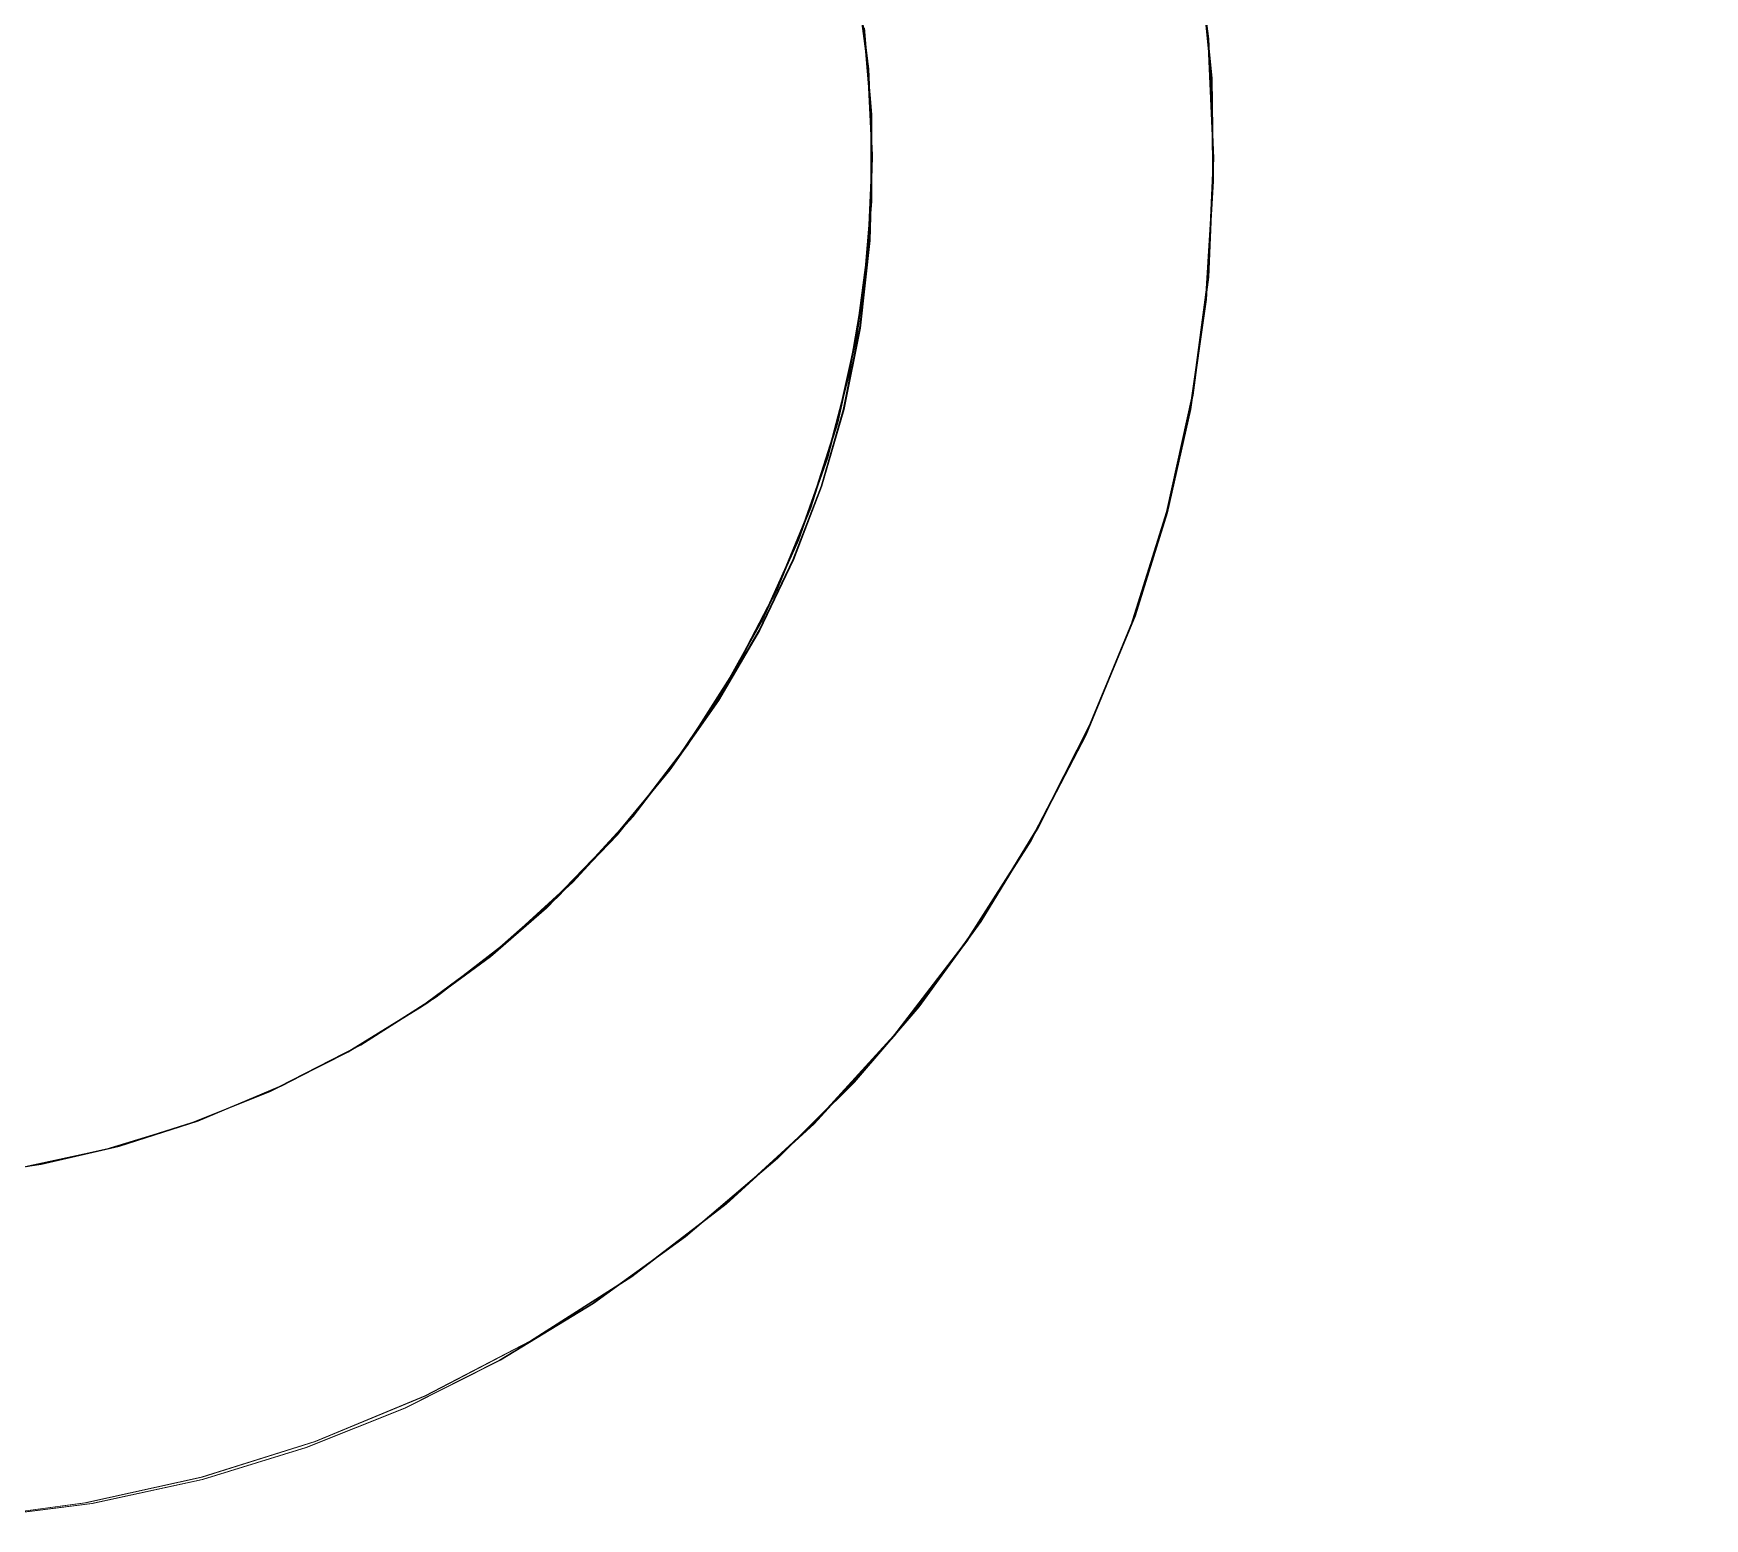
# Model space of a CAD drawing. Header units: millimetres. Extents: x -5968 to 8419, y -11886 to 221.
# Drawn here: x -4799.604 to -4795.932, y -11251.491 to -11248.229 of the extents above; entities that cross this region are included whole.
import ezdxf

# ---------------------------------------------------------------- set-up
doc = ezdxf.new("R2010")
doc.units = ezdxf.units.MM
doc.header["$LTSCALE"] = 20
doc.layers.add('Beschläge', color=7, linetype='Continuous')
doc.layers.add('Innenausbau_Konstruktion', color=7, linetype='Continuous')

msp = doc.modelspace()

# ---------------------------------------------------------------- linework, layer by layer
at = {"layer": 'Beschläge', "color": 7, "linetype": 'Continuous', "lineweight": 9, "transparency": 33554687}
for points, invisible_edges in [([(-4792.2616, -11241.8026, 3091.6093), (-4797.7962, -11248.0987, 3091.6093), (-4797.7718, -11248.2891, 3091.6093)], 9), ([(-4792.2596, -11241.8026, 3559.6093), (-4797.7942, -11248.0987, 3559.6093), (-4797.7698, -11248.2891, 3559.6093)], 9), ([(-4797.7718, -11248.2891, 3091.6093), (-4797.7616, -11248.4961, 3091.6093), (-4792.2616, -11241.8026, 3091.6093)], 10), ([(-4797.7698, -11248.2891, 3559.6093), (-4797.7596, -11248.4961, 3559.6093), (-4792.2596, -11241.8026, 3559.6093)], 10), ([(-4792.2616, -11255.2026, 3091.6093), (-4792.2616, -11241.8026, 3091.6093), (-4797.7616, -11248.4961, 3091.6093), (-4797.7669, -11248.6837, 3091.6093)], 10), ([(-4792.2596, -11255.2026, 3559.6093), (-4792.2596, -11241.8026, 3559.6093), (-4797.7596, -11248.4961, 3559.6093), (-4797.7649, -11248.6837, 3559.6093)], 10), ([(-4793.7616, -11241.8026, 3090.1093), (-4797.0157, -11248.3281, 3090.1093), (-4797.0389, -11248.093, 3090.1093)], 9), ([(-4793.7596, -11241.8026, 3558.1093), (-4797.0137, -11248.3281, 3558.1093), (-4797.0369, -11248.093, 3558.1093)], 9), ([(-4797.0124, -11248.5535, 3090.1093), (-4797.0157, -11248.3281, 3090.1093), (-4793.7616, -11241.8026, 3090.1093), (-4793.7616, -11255.2026, 3090.1093)], 10), ([(-4797.0104, -11248.5535, 3558.1093), (-4797.0137, -11248.3281, 3558.1093), (-4793.7596, -11241.8026, 3558.1093), (-4793.7596, -11255.2026, 3558.1093)], 10), ([(-4797.7958, -11248.1119, 3090.8593), (-4797.0572, -11247.9816, 3090.1093), (-4797.023, -11248.2411, 3090.1093)], 9), ([(-4797.7938, -11248.1119, 3558.8593), (-4797.0552, -11247.9816, 3558.1093), (-4797.021, -11248.2411, 3558.1093)], 9), ([(-4797.7958, -11248.1119, 3090.8593), (-4797.023, -11248.2411, 3090.1093), (-4797.7701, -11248.3065, 3090.8593)], 3), ([(-4797.7938, -11248.1119, 3558.8593), (-4797.021, -11248.2411, 3558.1093), (-4797.7681, -11248.3065, 3558.8593)], 3), ([(-4797.7636, -11248.4071, 3090.8593), (-4797.7636, -11248.4071, 3091.6093), (-4797.7798, -11248.2168, 3091.6093), (-4797.7798, -11248.2168, 3090.8593)], 5), ([(-4797.7616, -11248.4071, 3558.8593), (-4797.7616, -11248.4071, 3559.6093), (-4797.7778, -11248.2168, 3559.6093), (-4797.7778, -11248.2168, 3558.8593)], 5), ([(-4797.7701, -11248.3065, 3090.8593), (-4797.023, -11248.2411, 3090.1093), (-4797.0116, -11248.5026, 3090.1093)], 9), ([(-4797.7681, -11248.3065, 3558.8593), (-4797.021, -11248.2411, 3558.1093), (-4797.0096, -11248.5026, 3558.1093)], 9), ([(-4797.7701, -11248.3065, 3090.8593), (-4797.0116, -11248.5026, 3090.1093), (-4797.7616, -11248.5026, 3090.8593)], 3), ([(-4797.7681, -11248.3065, 3558.8593), (-4797.0096, -11248.5026, 3558.1093), (-4797.7596, -11248.5026, 3558.8593)], 3), ([(-4797.7636, -11248.5981, 3090.8593), (-4797.7636, -11248.5981, 3091.6093), (-4797.7636, -11248.4071, 3091.6093), (-4797.7636, -11248.4071, 3090.8593)], 5), ([(-4797.7616, -11248.5981, 3558.8593), (-4797.7616, -11248.5981, 3559.6093), (-4797.7616, -11248.4071, 3559.6093), (-4797.7616, -11248.4071, 3558.8593)], 5), ([(-4797.7616, -11248.5026, 3090.8593), (-4797.023, -11248.7641, 3090.1093), (-4797.7701, -11248.6987, 3090.8593)], 3), ([(-4797.7596, -11248.5026, 3558.8593), (-4797.021, -11248.7641, 3558.1093), (-4797.7681, -11248.6987, 3558.8593)], 3), ([(-4797.7616, -11248.5026, 3090.8593), (-4797.0116, -11248.5026, 3090.1093), (-4797.023, -11248.7641, 3090.1093)], 9), ([(-4797.7596, -11248.5026, 3558.8593), (-4797.0096, -11248.5026, 3558.1093), (-4797.021, -11248.7641, 3558.1093)], 9), ([(-4793.7616, -11255.2026, 3090.1093), (-4797.0283, -11248.8137, 3090.1093), (-4797.0124, -11248.5535, 3090.1093)], 9), ([(-4793.7596, -11255.2026, 3558.1093), (-4797.0263, -11248.8137, 3558.1093), (-4797.0104, -11248.5535, 3558.1093)], 9), ([(-4797.7798, -11248.7884, 3090.8593), (-4797.7798, -11248.7884, 3091.6093), (-4797.7636, -11248.5981, 3091.6093), (-4797.7636, -11248.5981, 3090.8593)], 5), ([(-4797.7778, -11248.7884, 3558.8593), (-4797.7778, -11248.7884, 3559.6093), (-4797.7616, -11248.5981, 3559.6093), (-4797.7616, -11248.5981, 3558.8593)], 5), ([(-4797.7701, -11248.6987, 3090.8593), (-4797.0572, -11249.0235, 3090.1093), (-4797.7958, -11248.8933, 3090.8593)], 3), ([(-4797.7681, -11248.6987, 3558.8593), (-4797.0552, -11249.0235, 3558.1093), (-4797.7938, -11248.8933, 3558.8593)], 3), ([(-4797.7669, -11248.6837, 3091.6093), (-4797.7884, -11248.8765, 3091.6093), (-4792.2616, -11255.2026, 3091.6093)], 10), ([(-4797.7649, -11248.6837, 3559.6093), (-4797.7864, -11248.8765, 3559.6093), (-4792.2596, -11255.2026, 3559.6093)], 10), ([(-4797.7701, -11248.6987, 3090.8593), (-4797.023, -11248.7641, 3090.1093), (-4797.0572, -11249.0235, 3090.1093)], 9), ([(-4797.7681, -11248.6987, 3558.8593), (-4797.021, -11248.7641, 3558.1093), (-4797.0552, -11249.0235, 3558.1093)], 9), ([(-4797.8121, -11248.9766, 3090.8593), (-4797.8121, -11248.9766, 3091.6093), (-4797.7798, -11248.7884, 3091.6093), (-4797.7798, -11248.7884, 3090.8593)], 5), ([(-4797.8101, -11248.9766, 3558.8593), (-4797.8101, -11248.9766, 3559.6093), (-4797.7778, -11248.7884, 3559.6093), (-4797.7778, -11248.7884, 3558.8593)], 5), ([(-4793.7616, -11255.2026, 3090.1093), (-4797.0625, -11249.0552, 3090.1093), (-4797.0283, -11248.8137, 3090.1093)], 9), ([(-4793.7596, -11255.2026, 3558.1093), (-4797.0605, -11249.0552, 3558.1093), (-4797.0263, -11248.8137, 3558.1093)], 9), ([(-4797.7958, -11248.8933, 3090.8593), (-4797.1138, -11249.279, 3090.1093), (-4797.8382, -11249.0849, 3090.8593)], 3), ([(-4797.7938, -11248.8933, 3558.8593), (-4797.1118, -11249.279, 3558.1093), (-4797.8362, -11249.0849, 3558.8593)], 3), ([(-4792.2616, -11255.2026, 3091.6093), (-4797.7884, -11248.8765, 3091.6093), (-4797.8241, -11249.0553, 3091.6093)], 9), ([(-4792.2596, -11255.2026, 3559.6093), (-4797.7864, -11248.8765, 3559.6093), (-4797.8221, -11249.0553, 3559.6093)], 9), ([(-4797.7958, -11248.8933, 3090.8593), (-4797.0572, -11249.0235, 3090.1093), (-4797.1138, -11249.279, 3090.1093)], 9), ([(-4797.7938, -11248.8933, 3558.8593), (-4797.0552, -11249.0235, 3558.1093), (-4797.1118, -11249.279, 3558.1093)], 9), ([(-4797.8602, -11249.1614, 3090.8593), (-4797.8602, -11249.1614, 3091.6093), (-4797.8121, -11248.9766, 3091.6093), (-4797.8121, -11248.9766, 3090.8593)], 5), ([(-4797.8582, -11249.1614, 3558.8593), (-4797.8582, -11249.1614, 3559.6093), (-4797.8101, -11248.9766, 3559.6093), (-4797.8101, -11248.9766, 3558.8593)], 5), ([(-4792.2616, -11255.2026, 3091.6093), (-4797.8241, -11249.0553, 3091.6093), (-4797.873, -11249.2237, 3091.6093)], 9), ([(-4792.2596, -11255.2026, 3559.6093), (-4797.8221, -11249.0553, 3559.6093), (-4797.871, -11249.2237, 3559.6093)], 9), ([(-4793.7616, -11255.2026, 3090.1093), (-4797.1134, -11249.282, 3090.1093), (-4797.0625, -11249.0552, 3090.1093)], 9), ([(-4793.7596, -11255.2026, 3558.1093), (-4797.1114, -11249.282, 3558.1093), (-4797.0605, -11249.0552, 3558.1093)], 9), ([(-4797.8382, -11249.0849, 3090.8593), (-4797.1925, -11249.5287, 3090.1093), (-4797.8973, -11249.2721, 3090.8593)], 3), ([(-4797.8362, -11249.0849, 3558.8593), (-4797.1905, -11249.5287, 3558.1093), (-4797.8953, -11249.2721, 3558.8593)], 3), ([(-4797.8382, -11249.0849, 3090.8593), (-4797.1138, -11249.279, 3090.1093), (-4797.1925, -11249.5287, 3090.1093)], 9), ([(-4797.8362, -11249.0849, 3558.8593), (-4797.1118, -11249.279, 3558.1093), (-4797.1905, -11249.5287, 3558.1093)], 9), ([(-4797.9238, -11249.3415, 3090.8593), (-4797.9238, -11249.3415, 3091.6093), (-4797.8602, -11249.1614, 3091.6093), (-4797.8602, -11249.1614, 3090.8593)], 5), ([(-4797.9218, -11249.3415, 3558.8593), (-4797.9218, -11249.3415, 3559.6093), (-4797.8582, -11249.1614, 3559.6093), (-4797.8582, -11249.1614, 3558.8593)], 5), ([(-4792.2616, -11255.2026, 3091.6093), (-4797.873, -11249.2237, 3091.6093), (-4797.9347, -11249.3847, 3091.6093)], 9), ([(-4792.2596, -11255.2026, 3559.6093), (-4797.871, -11249.2237, 3559.6093), (-4797.9327, -11249.3847, 3559.6093)], 9), ([(-4797.8973, -11249.2721, 3090.8593), (-4797.2927, -11249.7704, 3090.1093), (-4797.9724, -11249.4535, 3090.8593)], 3), ([(-4797.8953, -11249.2721, 3558.8593), (-4797.2907, -11249.7704, 3558.1093), (-4797.9704, -11249.4535, 3558.8593)], 3), ([(-4797.8973, -11249.2721, 3090.8593), (-4797.1925, -11249.5287, 3090.1093), (-4797.2927, -11249.7704, 3090.1093)], 9), ([(-4797.8953, -11249.2721, 3558.8593), (-4797.1905, -11249.5287, 3558.1093), (-4797.2907, -11249.7704, 3558.1093)], 9), ([(-4793.7616, -11255.2026, 3090.1093), (-4797.1843, -11249.5081, 3090.1093), (-4797.1134, -11249.282, 3090.1093)], 9), ([(-4793.7596, -11255.2026, 3558.1093), (-4797.1823, -11249.5081, 3558.1093), (-4797.1114, -11249.282, 3558.1093)], 9), ([(-4798.0025, -11249.5155, 3090.8593), (-4798.0025, -11249.5155, 3091.6093), (-4797.9238, -11249.3415, 3091.6093), (-4797.9238, -11249.3415, 3090.8593)], 5), ([(-4798.0005, -11249.5155, 3558.8593), (-4798.0005, -11249.5155, 3559.6093), (-4797.9218, -11249.3415, 3559.6093), (-4797.9218, -11249.3415, 3558.8593)], 5), ([(-4792.2616, -11255.2026, 3091.6093), (-4797.9347, -11249.3847, 3091.6093), (-4798.0098, -11249.5408, 3091.6093)], 9), ([(-4792.2596, -11255.2026, 3559.6093), (-4797.9327, -11249.3847, 3559.6093), (-4798.0078, -11249.5408, 3559.6093)], 9), ([(-4797.9724, -11249.4535, 3090.8593), (-4797.4135, -11250.0026, 3090.1093), (-4798.063, -11249.6276, 3090.8593)], 3), ([(-4797.9704, -11249.4535, 3558.8593), (-4797.4115, -11250.0026, 3558.1093), (-4798.061, -11249.6276, 3558.8593)], 3), ([(-4797.9724, -11249.4535, 3090.8593), (-4797.2927, -11249.7704, 3090.1093), (-4797.4135, -11250.0026, 3090.1093)], 9), ([(-4797.9704, -11249.4535, 3558.8593), (-4797.2907, -11249.7704, 3558.1093), (-4797.4115, -11250.0026, 3558.1093)], 9), ([(-4798.0956, -11249.6823, 3090.8593), (-4798.0956, -11249.6823, 3091.6093), (-4798.0025, -11249.5155, 3091.6093), (-4798.0025, -11249.5155, 3090.8593)], 5), ([(-4798.0936, -11249.6823, 3558.8593), (-4798.0936, -11249.6823, 3559.6093), (-4798.0005, -11249.5155, 3559.6093), (-4798.0005, -11249.5155, 3558.8593)], 5), ([(-4797.2819, -11249.7451, 3090.1093), (-4797.1843, -11249.5081, 3090.1093), (-4793.7616, -11255.2026, 3090.1093)], 10), ([(-4797.2799, -11249.7451, 3558.1093), (-4797.1823, -11249.5081, 3558.1093), (-4793.7596, -11255.2026, 3558.1093)], 10), ([(-4792.2616, -11255.2026, 3091.6093), (-4798.0098, -11249.5408, 3091.6093), (-4798.0997, -11249.6941, 3091.6093)], 9), ([(-4792.2596, -11255.2026, 3559.6093), (-4798.0078, -11249.5408, 3559.6093), (-4798.0977, -11249.6941, 3559.6093)], 9), ([(-4798.063, -11249.6276, 3090.8593), (-4797.5541, -11250.2233, 3090.1093), (-4798.1685, -11249.7931, 3090.8593)], 3), ([(-4798.061, -11249.6276, 3558.8593), (-4797.5521, -11250.2233, 3558.1093), (-4798.1665, -11249.7931, 3558.8593)], 3), ([(-4798.063, -11249.6276, 3090.8593), (-4797.4135, -11250.0026, 3090.1093), (-4797.5541, -11250.2233, 3090.1093)], 9), ([(-4798.061, -11249.6276, 3558.8593), (-4797.4115, -11250.0026, 3558.1093), (-4797.5521, -11250.2233, 3558.1093)], 9), ([(-4792.2616, -11255.2026, 3091.6093), (-4798.0997, -11249.6941, 3091.6093), (-4798.2062, -11249.8464, 3091.6093)], 9), ([(-4792.2596, -11255.2026, 3559.6093), (-4798.0977, -11249.6941, 3559.6093), (-4798.2042, -11249.8464, 3559.6093)], 9), ([(-4798.2026, -11249.8405, 3090.8593), (-4798.2026, -11249.8405, 3091.6093), (-4798.0956, -11249.6823, 3091.6093), (-4798.0956, -11249.6823, 3090.8593)], 5), ([(-4798.2006, -11249.8405, 3558.8593), (-4798.2006, -11249.8405, 3559.6093), (-4798.0936, -11249.6823, 3559.6093), (-4798.0936, -11249.6823, 3558.8593)], 5), ([(-4793.7616, -11255.2026, 3090.1093), (-4797.3974, -11249.9735, 3090.1093), (-4797.2819, -11249.7451, 3090.1093)], 9), ([(-4793.7596, -11255.2026, 3558.1093), (-4797.3954, -11249.9735, 3558.1093), (-4797.2799, -11249.7451, 3558.1093)], 9), ([(-4798.1685, -11249.7931, 3090.8593), (-4797.7134, -11250.431, 3090.1093), (-4798.288, -11249.9489, 3090.8593)], 3), ([(-4798.1665, -11249.7931, 3558.8593), (-4797.7114, -11250.431, 3558.1093), (-4798.286, -11249.9489, 3558.8593)], 3), ([(-4798.1685, -11249.7931, 3090.8593), (-4797.5541, -11250.2233, 3090.1093), (-4797.7134, -11250.431, 3090.1093)], 9), ([(-4798.1665, -11249.7931, 3558.8593), (-4797.5521, -11250.2233, 3558.1093), (-4797.7114, -11250.431, 3558.1093)], 9), ([(-4792.2616, -11255.2026, 3091.6093), (-4798.2062, -11249.8464, 3091.6093), (-4798.3324, -11249.9994, 3091.6093)], 9), ([(-4792.2596, -11255.2026, 3559.6093), (-4798.2042, -11249.8464, 3559.6093), (-4798.3304, -11249.9994, 3559.6093)], 9), ([(-4798.3226, -11249.9891, 3090.8593), (-4798.3226, -11249.9891, 3091.6093), (-4798.2026, -11249.8405, 3091.6093), (-4798.2026, -11249.8405, 3090.8593)], 5), ([(-4798.3206, -11249.9891, 3558.8593), (-4798.3206, -11249.9891, 3559.6093), (-4798.2006, -11249.8405, 3559.6093), (-4798.2006, -11249.8405, 3558.8593)], 5), ([(-4798.288, -11249.9489, 3090.8593), (-4797.8903, -11250.6239, 3090.1093), (-4798.4206, -11250.0936, 3090.8593)], 3), ([(-4798.286, -11249.9489, 3558.8593), (-4797.8883, -11250.6239, 3558.1093), (-4798.4186, -11250.0936, 3558.8593)], 3), ([(-4798.288, -11249.9489, 3090.8593), (-4797.7134, -11250.431, 3090.1093), (-4797.8903, -11250.6239, 3090.1093)], 9), ([(-4798.286, -11249.9489, 3558.8593), (-4797.7114, -11250.431, 3558.1093), (-4797.8883, -11250.6239, 3558.1093)], 9), ([(-4798.4547, -11250.127, 3090.8593), (-4798.4547, -11250.127, 3091.6093), (-4798.3226, -11249.9891, 3091.6093), (-4798.3226, -11249.9891, 3090.8593)], 5), ([(-4798.4527, -11250.127, 3558.8593), (-4798.4527, -11250.127, 3559.6093), (-4798.3206, -11249.9891, 3559.6093), (-4798.3206, -11249.9891, 3558.8593)], 5), ([(-4793.7616, -11255.2026, 3090.1093), (-4797.5231, -11250.1794, 3090.1093), (-4797.3974, -11249.9735, 3090.1093)], 9), ([(-4793.7596, -11255.2026, 3558.1093), (-4797.5211, -11250.1794, 3558.1093), (-4797.3954, -11249.9735, 3558.1093)], 9), ([(-4798.3324, -11249.9994, 3091.6093), (-4798.4783, -11250.1501, 3091.6093), (-4793.7616, -11255.2026, 3091.6093), (-4792.2616, -11255.2026, 3091.6093)], 10), ([(-4798.3304, -11249.9994, 3559.6093), (-4798.4763, -11250.1501, 3559.6093), (-4793.7596, -11255.2026, 3559.6093), (-4792.2596, -11255.2026, 3559.6093)], 10), ([(-4798.4206, -11250.0936, 3090.8593), (-4798.0832, -11250.8007, 3090.1093), (-4798.5653, -11250.2262, 3090.8593)], 3), ([(-4798.4186, -11250.0936, 3558.8593), (-4798.0812, -11250.8007, 3558.1093), (-4798.5633, -11250.2262, 3558.8593)], 3), ([(-4798.4206, -11250.0936, 3090.8593), (-4797.8903, -11250.6239, 3090.1093), (-4798.0832, -11250.8007, 3090.1093)], 9), ([(-4798.4186, -11250.0936, 3558.8593), (-4797.8883, -11250.6239, 3558.1093), (-4798.0812, -11250.8007, 3558.1093)], 9), ([(-4798.5981, -11250.2532, 3090.8593), (-4798.5981, -11250.2532, 3091.6093), (-4798.4547, -11250.127, 3091.6093), (-4798.4547, -11250.127, 3090.8593)], 5), ([(-4798.5961, -11250.2532, 3558.8593), (-4798.5961, -11250.2532, 3559.6093), (-4798.4527, -11250.127, 3559.6093), (-4798.4527, -11250.127, 3558.8593)], 5), ([(-4793.7616, -11255.2026, 3091.6093), (-4798.4783, -11250.1501, 3091.6093), (-4798.6013, -11250.2572, 3091.6093)], 9), ([(-4793.7596, -11255.2026, 3559.6093), (-4798.4763, -11250.1501, 3559.6093), (-4798.5993, -11250.2572, 3559.6093)], 9), ([(-4797.6595, -11250.367, 3090.1093), (-4797.5231, -11250.1794, 3090.1093), (-4793.7616, -11255.2026, 3090.1093)], 10), ([(-4797.6575, -11250.367, 3558.1093), (-4797.5211, -11250.1794, 3558.1093), (-4793.7596, -11255.2026, 3558.1093)], 10), ([(-4798.7516, -11250.3667, 3090.8593), (-4798.7516, -11250.3667, 3091.6093), (-4798.5981, -11250.2532, 3091.6093), (-4798.5981, -11250.2532, 3090.8593)], 5), ([(-4798.7496, -11250.3667, 3558.8593), (-4798.7496, -11250.3667, 3559.6093), (-4798.5961, -11250.2532, 3559.6093), (-4798.5961, -11250.2532, 3558.8593)], 5), ([(-4798.5653, -11250.2262, 3090.8593), (-4798.2909, -11250.96, 3090.1093), (-4798.721, -11250.3457, 3090.8593)], 3), ([(-4798.5633, -11250.2262, 3558.8593), (-4798.2889, -11250.96, 3558.1093), (-4798.719, -11250.3457, 3558.8593)], 3), ([(-4798.5653, -11250.2262, 3090.8593), (-4798.0832, -11250.8007, 3090.1093), (-4798.2909, -11250.96, 3090.1093)], 9), ([(-4798.5633, -11250.2262, 3558.8593), (-4798.0812, -11250.8007, 3558.1093), (-4798.2889, -11250.96, 3558.1093)], 9), ([(-4798.6013, -11250.2572, 3091.6093), (-4798.7409, -11250.3602, 3091.6093), (-4793.7616, -11255.2026, 3091.6093)], 10), ([(-4798.5993, -11250.2572, 3559.6093), (-4798.7389, -11250.3602, 3559.6093), (-4793.7596, -11255.2026, 3559.6093)], 10), ([(-4793.7616, -11255.2026, 3091.6093), (-4798.7409, -11250.3602, 3091.6093), (-4798.8941, -11250.4551, 3091.6093)], 9), ([(-4793.7596, -11255.2026, 3559.6093), (-4798.7389, -11250.3602, 3559.6093), (-4798.8921, -11250.4551, 3559.6093)], 9), ([(-4798.721, -11250.3457, 3090.8593), (-4798.5116, -11251.1007, 3090.1093), (-4798.8866, -11250.4511, 3090.8593)], 3), ([(-4798.719, -11250.3457, 3558.8593), (-4798.5096, -11251.1007, 3558.1093), (-4798.8846, -11250.4511, 3558.8593)], 3), ([(-4798.721, -11250.3457, 3090.8593), (-4798.2909, -11250.96, 3090.1093), (-4798.5116, -11251.1007, 3090.1093)], 9), ([(-4798.719, -11250.3457, 3558.8593), (-4798.2889, -11250.96, 3558.1093), (-4798.5096, -11251.1007, 3558.1093)], 9), ([(-4798.9143, -11250.4669, 3090.8593), (-4798.9143, -11250.4669, 3091.6093), (-4798.7516, -11250.3667, 3091.6093), (-4798.7516, -11250.3667, 3090.8593)], 5), ([(-4798.9123, -11250.4669, 3558.8593), (-4798.9123, -11250.4669, 3559.6093), (-4798.7496, -11250.3667, 3559.6093), (-4798.7496, -11250.3667, 3558.8593)], 5), ([(-4793.7616, -11255.2026, 3090.1093), (-4797.8012, -11250.5323, 3090.1093), (-4797.6595, -11250.367, 3090.1093)], 9), ([(-4793.7596, -11255.2026, 3558.1093), (-4797.7992, -11250.5323, 3558.1093), (-4797.6575, -11250.367, 3558.1093)], 9), ([(-4799.0848, -11250.5529, 3090.8593), (-4799.0848, -11250.5529, 3091.6093), (-4798.9143, -11250.4669, 3091.6093), (-4798.9143, -11250.4669, 3090.8593)], 5), ([(-4799.0828, -11250.5529, 3558.8593), (-4799.0828, -11250.5529, 3559.6093), (-4798.9123, -11250.4669, 3559.6093), (-4798.9123, -11250.4669, 3558.8593)], 5), ([(-4793.7616, -11255.2026, 3091.6093), (-4798.8941, -11250.4551, 3091.6093), (-4799.0637, -11250.5425, 3091.6093)], 9), ([(-4793.7596, -11255.2026, 3559.6093), (-4798.8921, -11250.4551, 3559.6093), (-4799.0617, -11250.5425, 3559.6093)], 9), ([(-4798.8866, -11250.4511, 3090.8593), (-4798.7437, -11251.2215, 3090.1093), (-4799.0607, -11250.5418, 3090.8593)], 3), ([(-4798.8846, -11250.4511, 3558.8593), (-4798.7417, -11251.2215, 3558.1093), (-4799.0587, -11250.5418, 3558.8593)], 3), ([(-4798.8866, -11250.4511, 3090.8593), (-4798.5116, -11251.1007, 3090.1093), (-4798.7437, -11251.2215, 3090.1093)], 9), ([(-4798.8846, -11250.4511, 3558.8593), (-4798.5096, -11251.1007, 3558.1093), (-4798.7417, -11251.2215, 3558.1093)], 9), ([(-4799.0637, -11250.5425, 3091.6093), (-4799.2437, -11250.6181, 3091.6093), (-4793.7616, -11255.2026, 3091.6093)], 10), ([(-4799.0607, -11250.5418, 3090.8593), (-4798.9855, -11251.3217, 3090.1093), (-4799.242, -11250.6169, 3090.8593)], 3), ([(-4799.0617, -11250.5425, 3559.6093), (-4799.2417, -11250.6181, 3559.6093), (-4793.7596, -11255.2026, 3559.6093)], 10), ([(-4799.0587, -11250.5418, 3558.8593), (-4798.9835, -11251.3217, 3558.1093), (-4799.24, -11250.6169, 3558.8593)], 3), ([(-4799.0607, -11250.5418, 3090.8593), (-4798.7437, -11251.2215, 3090.1093), (-4798.9855, -11251.3217, 3090.1093)], 9), ([(-4799.0587, -11250.5418, 3558.8593), (-4798.7417, -11251.2215, 3558.1093), (-4798.9835, -11251.3217, 3558.1093)], 9), ([(-4797.9704, -11250.7002, 3090.1093), (-4797.8012, -11250.5323, 3090.1093), (-4793.7616, -11255.2026, 3090.1093)], 10), ([(-4797.9684, -11250.7002, 3558.1093), (-4797.7992, -11250.5323, 3558.1093), (-4793.7596, -11255.2026, 3558.1093)], 10), ([(-4799.262, -11250.6241, 3090.8593), (-4799.262, -11250.6241, 3091.6093), (-4799.0848, -11250.5529, 3091.6093), (-4799.0848, -11250.5529, 3090.8593)], 5), ([(-4799.26, -11250.6241, 3558.8593), (-4799.26, -11250.6241, 3559.6093), (-4799.0828, -11250.5529, 3559.6093), (-4799.0828, -11250.5529, 3558.8593)], 5), ([(-4799.242, -11250.6169, 3090.8593), (-4799.2351, -11251.4004, 3090.1093), (-4799.4292, -11250.6759, 3090.8593)], 3), ([(-4799.24, -11250.6169, 3558.8593), (-4799.2331, -11251.4004, 3558.1093), (-4799.4272, -11250.6759, 3558.8593)], 3), ([(-4793.7616, -11255.2026, 3091.6093), (-4799.2437, -11250.6181, 3091.6093), (-4799.4174, -11250.6741, 3091.6093)], 9), ([(-4793.7596, -11255.2026, 3559.6093), (-4799.2417, -11250.6181, 3559.6093), (-4799.4154, -11250.6741, 3559.6093)], 9), ([(-4799.242, -11250.6169, 3090.8593), (-4798.9855, -11251.3217, 3090.1093), (-4799.2351, -11251.4004, 3090.1093)], 9), ([(-4799.24, -11250.6169, 3558.8593), (-4798.9835, -11251.3217, 3558.1093), (-4799.2331, -11251.4004, 3558.1093)], 9), ([(-4799.4446, -11250.68, 3090.8593), (-4799.4446, -11250.68, 3091.6093), (-4799.262, -11250.6241, 3091.6093), (-4799.262, -11250.6241, 3090.8593)], 5), ([(-4799.4426, -11250.68, 3558.8593), (-4799.4426, -11250.68, 3559.6093), (-4799.26, -11250.6241, 3559.6093), (-4799.26, -11250.6241, 3558.8593)], 5), ([(-4799.6313, -11250.7202, 3090.8593), (-4799.6313, -11250.7202, 3091.6093), (-4799.4446, -11250.68, 3091.6093), (-4799.4446, -11250.68, 3090.8593)], 5), ([(-4799.6293, -11250.7202, 3558.8593), (-4799.6293, -11250.7202, 3559.6093), (-4799.4426, -11250.68, 3559.6093), (-4799.4426, -11250.68, 3558.8593)], 5), ([(-4799.4292, -11250.6759, 3090.8593), (-4799.4906, -11251.457, 3090.1093), (-4799.6209, -11250.7184, 3090.8593)], 3), ([(-4799.4272, -11250.6759, 3558.8593), (-4799.4886, -11251.457, 3558.1093), (-4799.6189, -11250.7184, 3558.8593)], 3), ([(-4793.7616, -11255.2026, 3091.6093), (-4799.4174, -11250.6741, 3091.6093), (-4799.5885, -11250.7138, 3091.6093)], 9), ([(-4793.7596, -11255.2026, 3559.6093), (-4799.4154, -11250.6741, 3559.6093), (-4799.5865, -11250.7138, 3559.6093)], 9), ([(-4799.4292, -11250.6759, 3090.8593), (-4799.2351, -11251.4004, 3090.1093), (-4799.4906, -11251.457, 3090.1093)], 9), ([(-4799.4272, -11250.6759, 3558.8593), (-4799.2331, -11251.4004, 3558.1093), (-4799.4886, -11251.457, 3558.1093)], 9), ([(-4793.7616, -11255.2026, 3091.6093), (-4799.5885, -11250.7138, 3091.6093), (-4799.7652, -11250.7398, 3091.6093)], 9), ([(-4793.7596, -11255.2026, 3559.6093), (-4799.5865, -11250.7138, 3559.6093), (-4799.7632, -11250.7398, 3559.6093)], 9), ([(-4799.6209, -11250.7184, 3090.8593), (-4799.4906, -11251.457, 3090.1093), (-4799.7501, -11251.4912, 3090.1093)], 9), ([(-4799.6189, -11250.7184, 3558.8593), (-4799.4886, -11251.457, 3558.1093), (-4799.7481, -11251.4912, 3558.1093)], 9), ([(-4793.7616, -11255.2026, 3090.1093), (-4798.1726, -11250.8727, 3090.1093), (-4797.9704, -11250.7002, 3090.1093)], 9), ([(-4793.7596, -11255.2026, 3558.1093), (-4798.1706, -11250.8727, 3558.1093), (-4797.9684, -11250.7002, 3558.1093)], 9), ([(-4806.6011, -11254.3048, 3091.6093), (-4793.7616, -11255.2026, 3091.6093), (-4799.9503, -11250.7518, 3091.6093), (-4800.0116, -11250.7526, 3091.6093)], 10), ([(-4806.5991, -11254.3048, 3559.6093), (-4793.7596, -11255.2026, 3559.6093), (-4799.9483, -11250.7518, 3559.6093), (-4800.0096, -11250.7526, 3559.6093)], 10), ([(-4793.7616, -11255.2026, 3091.6093), (-4799.7652, -11250.7398, 3091.6093), (-4799.9503, -11250.7518, 3091.6093)], 9), ([(-4793.7596, -11255.2026, 3559.6093), (-4799.7632, -11250.7398, 3559.6093), (-4799.9483, -11250.7518, 3559.6093)], 9), ([(-4793.7616, -11255.2026, 3090.1093), (-4798.3749, -11251.0192, 3090.1093), (-4798.1726, -11250.8727, 3090.1093)], 9), ([(-4793.7596, -11255.2026, 3558.1093), (-4798.3729, -11251.0192, 3558.1093), (-4798.1706, -11250.8727, 3558.1093)], 9), ([(-4793.7616, -11255.2026, 3090.1093), (-4798.5794, -11251.1436, 3090.1093), (-4798.3749, -11251.0192, 3090.1093)], 9), ([(-4793.7596, -11255.2026, 3558.1093), (-4798.5774, -11251.1436, 3558.1093), (-4798.3729, -11251.0192, 3558.1093)], 9), ([(-4793.7616, -11255.2026, 3090.1093), (-4798.7886, -11251.2485, 3090.1093), (-4798.5794, -11251.1436, 3090.1093)], 9), ([(-4793.7596, -11255.2026, 3558.1093), (-4798.7866, -11251.2485, 3558.1093), (-4798.5774, -11251.1436, 3558.1093)], 9), ([(-4793.7616, -11255.2026, 3090.1093), (-4799.0054, -11251.3355, 3090.1093), (-4798.7886, -11251.2485, 3090.1093)], 9), ([(-4793.7596, -11255.2026, 3558.1093), (-4799.0034, -11251.3355, 3558.1093), (-4798.7866, -11251.2485, 3558.1093)], 9), ([(-4793.7616, -11255.2026, 3090.1093), (-4799.2331, -11251.4055, 3090.1093), (-4799.0054, -11251.3355, 3090.1093)], 9), ([(-4793.7596, -11255.2026, 3558.1093), (-4799.2311, -11251.4055, 3558.1093), (-4799.0034, -11251.3355, 3558.1093)], 9), ([(-4793.7616, -11255.2026, 3090.1093), (-4799.476, -11251.458, 3090.1093), (-4799.2331, -11251.4055, 3090.1093)], 9), ([(-4793.7596, -11255.2026, 3558.1093), (-4799.474, -11251.458, 3558.1093), (-4799.2311, -11251.4055, 3558.1093)], 9), ([(-4799.7389, -11251.4914, 3090.1093), (-4799.476, -11251.458, 3090.1093), (-4793.7616, -11255.2026, 3090.1093)], 10), ([(-4799.7369, -11251.4914, 3558.1093), (-4799.474, -11251.458, 3558.1093), (-4793.7596, -11255.2026, 3558.1093)], 10)]:
    msp.add_3dface(points, dxfattribs=dict(at, invisible_edges=invisible_edges))
at = {"layer": 'Innenausbau_Konstruktion', "color": 7, "linetype": 'Continuous', "lineweight": 25, "transparency": 33554687}
for points in [[(-4781.0596, -11284.4357, 3525.1093), (-4781.0596, -10714.4357, 3525.1093), (-5595.0596, -10714.4357, 3525.1093), (-5595.0596, -11284.4357, 3525.1093)], [(-5595.0596, -11284.4357, 3543.1093), (-5595.0596, -10714.4357, 3543.1093), (-4781.0596, -10714.4357, 3543.1093), (-4781.0596, -11284.4357, 3543.1093)], [(-4781.0596, -11284.4357, 3690.1093), (-4781.0596, -10714.4357, 3690.1093), (-5595.0596, -10714.4357, 3690.1093), (-5595.0596, -11284.4357, 3690.1093)], [(-5595.0596, -11284.4357, 3708.1093), (-5595.0596, -10714.4357, 3708.1093), (-4781.0596, -10714.4357, 3708.1093), (-4781.0596, -11284.4357, 3708.1093)], [(-4781.0596, -11284.4357, 4946.1093), (-4781.0596, -10714.4357, 4946.1093), (-5595.0596, -10714.4357, 4946.1093), (-5595.0596, -11284.4357, 4946.1093)], [(-5595.0596, -11284.4357, 4964.1093), (-5595.0596, -10714.4357, 4964.1093), (-4781.0596, -10714.4357, 4964.1093), (-4781.0596, -11284.4357, 4964.1093)], [(-4781.0596, -11284.4357, 5190.1093), (-4781.0596, -10714.4357, 5190.1093), (-5595.0596, -10714.4357, 5190.1093), (-5595.0596, -11284.4357, 5190.1093)], [(-5595.0596, -11284.4357, 5208.1093), (-5595.0596, -10714.4357, 5208.1093), (-4781.0596, -10714.4357, 5208.1093), (-4781.0596, -11284.4357, 5208.1093)]]:
    msp.add_3dface(points, dxfattribs=at)

doc.saveas('drawing.dxf')
